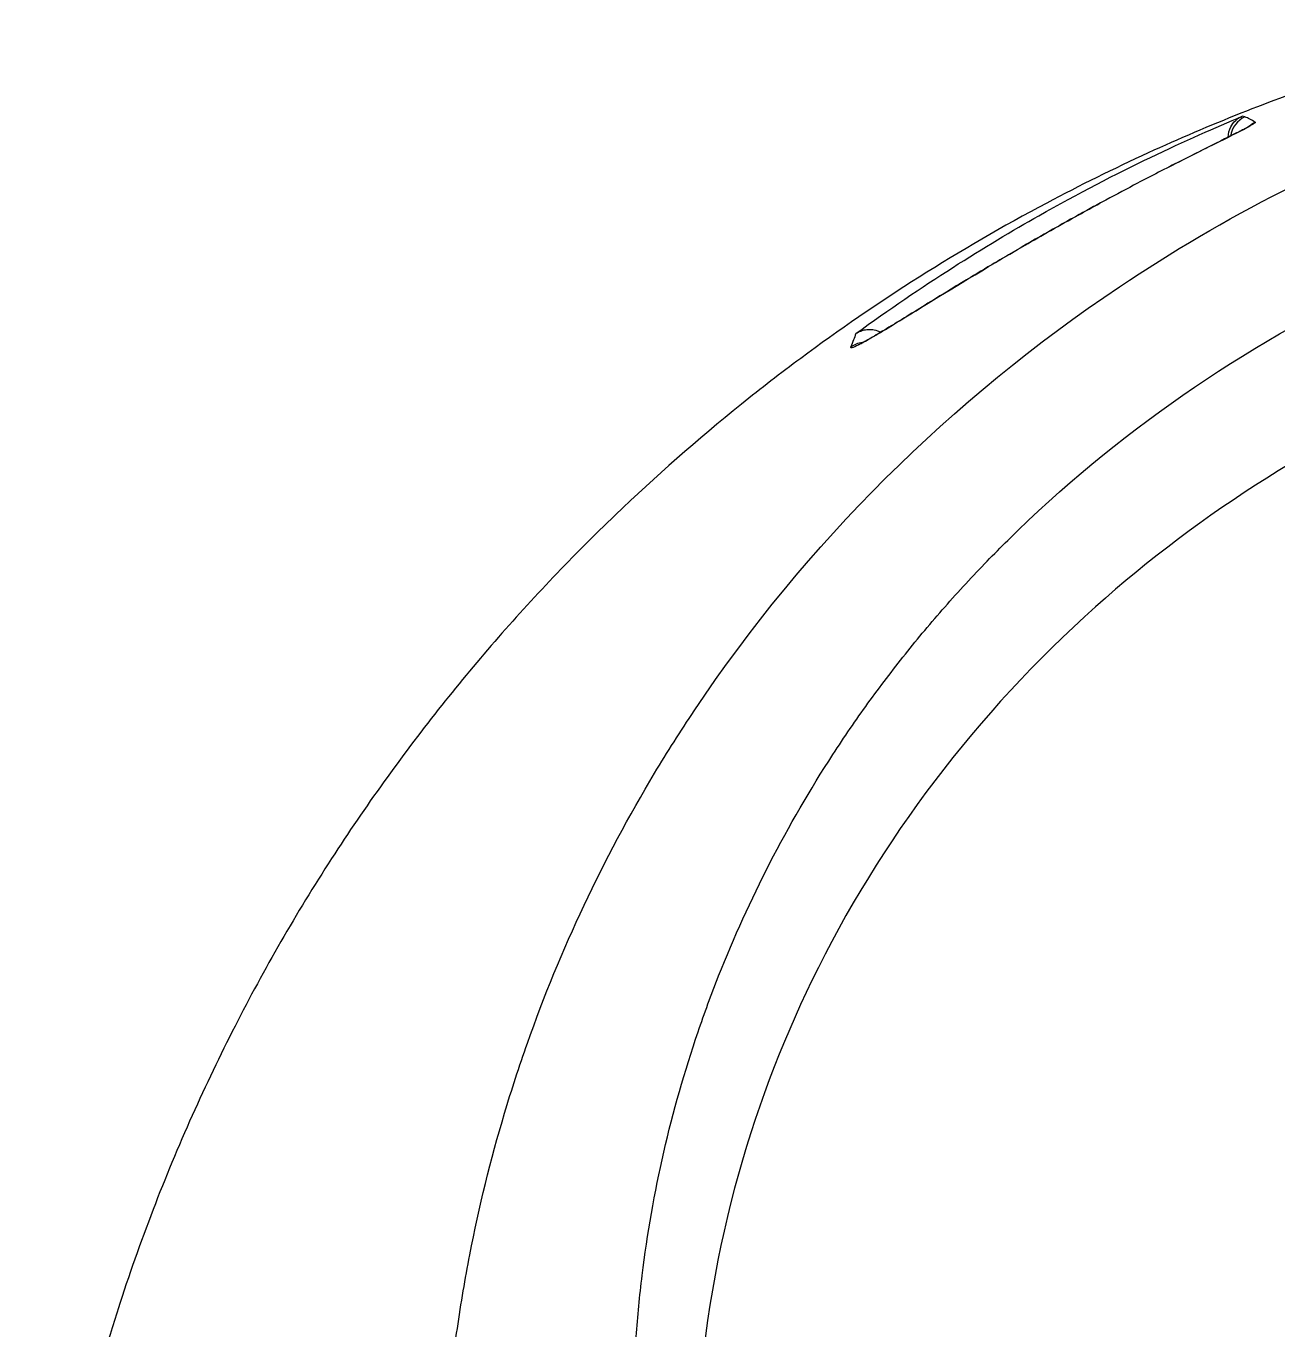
# Model space of a CAD drawing. Header units: millimetres. Extents: x 0 to 4378, y 0 to 2376.
# Drawn here: x 2173.96 to 2200.25, y 1711.99 to 1739.36 of the extents above; entities that cross this region are included whole.
import ezdxf

# ---------------------------------------------------------------- set-up
doc = ezdxf.new("R2010")
doc.units = ezdxf.units.MM
doc.header["$LTSCALE"] = 0.2

# ---------------------------------------------------------------- blocks, each defined once
blk = doc.blocks.new('Blk$A3R2-0W24J')
for p, q in [((-14.969, 1135.029), (-14.968, 1135.029)), ((-15.47, 1134.768), (-15.47, 1134.768)), ((-15.424, 1134.791), (-15.424, 1134.791)), ((-22.77, 1130.672), (-22.77, 1130.672)), ((-23.139, 1130.457), (-23.139, 1130.457))]:
    blk.add_line(p, q)
for centre, major_axis, ratio, start_param, end_param in [((-49.577, -321.123), (34.325, 1456.338), 0.018195, 6.278206, 6.280244), ((-49.551, -313.614), (34.3, 1448.829), 0.018195, 6.269984, 6.278212), ((-12.969, 201.639), (-9.511, 929.999), 0.019127, 0.045985, 0.05207)]:
    blk.add_ellipse(centre, major_axis=major_axis, ratio=ratio, start_param=start_param, end_param=end_param)
for points, knots in [([(-21.096, 1079.811), (-21.606, 1080.345), (-22.075, 1080.863), (-23.055, 1081.996), (-23.555, 1082.595), (-24.482, 1083.778), (-25.478, 1085.09), (-27.121, 1087.751), (-27.505, 1088.411), (-27.974, 1089.3), (-28.096, 1089.54), (-28.338, 1090.025), (-28.467, 1090.29), (-28.767, 1090.917), (-28.942, 1091.297), (-29.161, 1091.798), (-29.216, 1091.927), (-29.471, 1092.529), (-29.667, 1093.022), (-30.148, 1094.311), (-30.417, 1095.117), (-31.697, 1099.499), (-32.384, 1103.944), (-31.734, 1109.235), (-31.699, 1109.492), (-31.621, 1110.022), (-31.58, 1110.287), (-31.493, 1110.799), (-31.447, 1111.052), (-31.204, 1112.309), (-30.96, 1113.3), (-30.52, 1114.772), (-30.36, 1115.262), (-29.493, 1117.713), (-28.6, 1119.613), (-27.25, 1121.861), (-26.972, 1122.298), (-24.332, 1126.244), (-21.296, 1129.257), (-15.555, 1133.101), (-13.178, 1134.314), (-9.428, 1135.706), (-8.152, 1136.094), (-5.573, 1136.718), (-4.248, 1136.957), (-2.92, 1137.102)], [0, 0, 0, 0, 0.224226, 0.224226, 0.438481, 0.438481, 0.643813, 0.643813, 0.718212, 0.718212, 0.74576, 0.74576, 0.776284, 0.776284, 0.820204, 0.820204, 0.834927, 0.834927, 0.896521, 0.896521, 0.995652, 0.995652, 1.428405, 1.428405, 1.450296, 1.450296, 1.471663, 1.471663, 1.492327, 1.492327, 1.574835, 1.574835, 1.616316, 1.616316, 1.784634, 1.784634, 1.826029, 1.826029, 2.164003, 2.164003, 2.373598, 2.373598, 2.479923, 2.479923, 2.586935, 2.586935, 2.586935, 2.586935]), ([(-13.344, 1135.957), (-13.972, 1135.743), (-14.591, 1135.514), (-15.862, 1135.009), (-16.512, 1134.731), (-17.875, 1134.106), (-18.586, 1133.755), (-21.129, 1132.406), (-22.852, 1131.31), (-24.871, 1129.812), (-25.284, 1129.493), (-26.621, 1128.419), (-27.503, 1127.642), (-29.237, 1125.981), (-30.08, 1125.094), (-31.281, 1123.712), (-31.678, 1123.234), (-32.456, 1122.251), (-32.838, 1121.744), (-33.585, 1120.702), (-33.951, 1120.166), (-35.045, 1118.473), (-35.721, 1117.297), (-36.646, 1115.488), (-36.945, 1114.862), (-37.521, 1113.577), (-37.795, 1112.917), (-38.316, 1111.562), (-38.561, 1110.868), (-38.9, 1109.814), (-39.01, 1109.457), (-39.332, 1108.354), (-39.527, 1107.605), (-40.075, 1105.225), (-40.345, 1103.583), (-40.553, 1101.535), (-40.588, 1101.133), (-40.654, 1100.194), (-40.682, 1099.656), (-40.709, 1098.764), (-40.715, 1098.438), (-40.717, 1098.004), (-40.717, 1097.941), (-40.717, 1097.802), (-40.717, 1097.73), (-40.717, 1097.405), (-40.717, 1097.21), (-40.717, 1096.858), (-40.717, 1096.761), (-40.717, 1096.476), (-40.717, 1096.329), (-40.717, 1096.02), (-40.717, 1095.868), (-40.716, 1095.615), (-40.715, 1095.514), (-40.713, 1095.324), (-40.711, 1095.243), (-40.707, 1095.046), (-40.705, 1094.94), (-40.699, 1094.741), (-40.697, 1094.652), (-40.65, 1093.296), (-40.547, 1092.031), (-40.278, 1089.963), (-40.148, 1089.158), (-39.845, 1087.589), (-39.674, 1086.823), (-39.385, 1085.693), (-39.286, 1085.325), (-38.971, 1084.224), (-38.739, 1083.493), (-37.531, 1080.032), (-36.265, 1077.362), (-34.585, 1074.664), (-34.498, 1074.527), (-34.324, 1074.254), (-34.236, 1074.119), (-34.058, 1073.848), (-33.968, 1073.713), (-33.806, 1073.473), (-33.733, 1073.366), (-33.284, 1072.714), (-32.888, 1072.173), (-32.365, 1071.489), (-32.247, 1071.338), (-32.027, 1071.058), (-31.924, 1070.928), (-31.714, 1070.668), (-31.608, 1070.538), (-31.365, 1070.243), (-31.226, 1070.078), (-30.953, 1069.758), (-30.819, 1069.603), (-30.529, 1069.275), (-30.374, 1069.102), (-30.144, 1068.852), (-30.071, 1068.774), (-29.895, 1068.584), (-29.789, 1068.472), (-29.559, 1068.231), (-29.434, 1068.101), (-29.125, 1067.786), (-28.94, 1067.601), (-28.554, 1067.221), (-28.352, 1067.027), (-27.734, 1066.443), (-27.309, 1066.058), (-26.77, 1065.59), (-26.666, 1065.501), (-26.397, 1065.273), (-26.232, 1065.134), (-25.883, 1064.848), (-25.702, 1064.702), (-25.323, 1064.402), (-25.125, 1064.248), (-24.725, 1063.943), (-24.524, 1063.792), (-24.125, 1063.499), (-23.928, 1063.357), (-23.339, 1062.941), (-22.942, 1062.671), (-22.157, 1062.157), (-21.77, 1061.913), (-21.006, 1061.449), (-20.63, 1061.229), (-19.538, 1060.613), (-18.807, 1060.229), (-17.397, 1059.543), (-16.722, 1059.236), (-15.431, 1058.692), (-14.818, 1058.451), (-13.649, 1058.025), (-13.098, 1057.836), (-12.294, 1057.581), (-12.048, 1057.506), (-11.336, 1057.294), (-10.868, 1057.164), (-9.567, 1056.828), (-8.728, 1056.638), (-6.6, 1056.228), (-5.304, 1056.041), (-3.336, 1055.854), (-2.678, 1055.807), (-1.689, 1055.761), (-1.357, 1055.749), (-0.693, 1055.734), (-0.366, 1055.73), (-0.035, 1055.73)], [-18.66245, -18.66245, -18.66245, -18.66245, -18.308332, -18.308332, -17.924512, -17.924512, -17.485993, -17.485993, -16.316696, -16.316696, -16.006668, -16.006668, -15.296307, -15.296307, -14.534305, -14.534305, -14.139555, -14.139555, -13.730091, -13.730091, -13.30546, -13.30546, -12.401825, -12.401825, -11.929878, -11.929878, -11.437802, -11.437802, -10.9252, -10.9252, -10.663362, -10.663362, -10.117833, -10.117833, -8.934625, -8.934625, -8.645977, -8.645977, -8.260408, -8.260408, -8.006475, -8.006475, -7.961161, -7.961161, -7.91407, -7.91407, -7.778509, -7.778509, -7.724161, -7.724161, -7.666804, -7.666804, -7.602838, -7.602838, -7.565627, -7.565627, -7.532521, -7.532521, -7.488032, -7.488032, -7.450837, -7.450837, -6.924212, -6.924212, -6.587553, -6.587553, -6.265466, -6.265466, -6.109966, -6.109966, -5.79866, -5.79866, -4.627003, -4.627003, -4.564096, -4.564096, -4.501625, -4.501625, -4.439084, -4.439084, -4.389917, -4.389917, -4.135415, -4.135415, -4.06302, -4.06302, -4.00074, -4.00074, -3.938004, -3.938004, -3.858125, -3.858125, -3.782258, -3.782258, -3.697501, -3.697501, -3.658476, -3.658476, -3.601749, -3.601749, -3.53559, -3.53559, -3.439968, -3.439968, -3.337887, -3.337887, -3.131131, -3.131131, -3.082568, -3.082568, -3.005474, -3.005474, -2.922888, -2.922888, -2.834293, -2.834293, -2.74619, -2.74619, -2.661641, -2.661641, -2.496608, -2.496608, -2.34096, -2.34096, -2.194458, -2.194458, -1.921626, -1.921626, -1.681164, -1.681164, -1.470918, -1.470918, -1.287493, -1.287493, -1.207074, -1.207074, -1.056347, -1.056347, -0.792008, -0.792008, -0.395398, -0.395398, -0.197631, -0.197631, -0.099394, -0.099394, 0, 0, 0, 0]), ([(-23.288, 1130.646), (-21.906, 1131.655), (-20.541, 1132.502), (-17.791, 1134.056), (-16.281, 1134.747), (-15.174, 1135.207)], [0.000003, 0.000003, 0.000003, 0.000003, 0.596138, 0.596138, 1.498187, 1.498187, 1.498187, 1.498187]), ([(-15.47, 1134.769), (-15.469, 1134.845), (-15.45, 1134.919), (-15.389, 1135.036), (-15.354, 1135.081), (-15.293, 1135.137), (-15.271, 1135.154), (-15.224, 1135.184), (-15.2, 1135.196), (-15.174, 1135.207)], [0.0033969, 0.0033969, 0.0033969, 0.0033969, 0.049407, 0.049407, 0.0845377, 0.0845377, 0.1006426, 0.1006426, 0.1144911, 0.1144911, 0.1144911, 0.1144911]), ([(-14.906, 1135.081), (-14.902, 1135.078), (-14.907, 1135.071), (-14.92, 1135.061), (-14.933, 1135.051), (-14.949, 1135.041), (-14.984, 1135.02), (-15.018, 1135), (-15.064, 1134.975), (-15.12, 1134.946), (-15.151, 1134.93), (-15.183, 1134.913), (-15.219, 1134.895), (-15.248, 1134.88), (-15.281, 1134.863), (-15.321, 1134.843), (-15.499, 1134.753), (-15.727, 1134.641), (-16.044, 1134.482), (-16.175, 1134.417), (-16.319, 1134.345), (-16.47, 1134.268), (-16.785, 1134.109), (-17.086, 1133.954), (-17.377, 1133.801), (-17.587, 1133.691), (-17.825, 1133.565), (-18.038, 1133.45), (-18.078, 1133.429), (-18.117, 1133.408), (-18.151, 1133.389), (-18.247, 1133.337), (-18.344, 1133.285), (-18.44, 1133.232), (-18.494, 1133.203), (-18.547, 1133.173), (-18.601, 1133.143), (-18.752, 1133.06), (-18.932, 1132.959), (-19.057, 1132.889), (-19.306, 1132.749), (-19.552, 1132.608), (-19.795, 1132.467), (-19.918, 1132.396), (-20.05, 1132.318), (-20.176, 1132.244), (-20.298, 1132.173), (-20.414, 1132.104), (-20.515, 1132.044), (-20.922, 1131.802), (-21.311, 1131.566), (-21.653, 1131.356), (-21.984, 1131.153), (-22.262, 1130.981), (-22.52, 1130.823), (-22.529, 1130.818), (-22.537, 1130.813), (-22.546, 1130.807), (-22.679, 1130.727), (-22.797, 1130.655), (-22.9, 1130.595), (-23.003, 1130.534), (-23.083, 1130.487), (-23.165, 1130.443), (-23.169, 1130.441), (-23.172, 1130.439), (-23.176, 1130.437), (-23.252, 1130.396), (-23.305, 1130.37), (-23.346, 1130.355), (-23.348, 1130.355), (-23.35, 1130.354), (-23.352, 1130.353), (-23.389, 1130.341), (-23.402, 1130.344), (-23.393, 1130.368)], [0, 0, 0, 0, 0.03125, 0.03125, 0.03125, 0.0625, 0.0625, 0.0625, 0.09375, 0.09375, 0.09375, 0.110985, 0.110985, 0.110985, 0.125, 0.125, 0.125, 0.1875, 0.1875, 0.1875, 0.213151, 0.213151, 0.213151, 0.266654, 0.266654, 0.266654, 0.305187, 0.305187, 0.305187, 0.3125, 0.3125, 0.3125, 0.332554, 0.332554, 0.332554, 0.34375, 0.34375, 0.34375, 0.375, 0.375, 0.375, 0.4375, 0.4375, 0.4375, 0.469225, 0.469225, 0.469225, 0.5, 0.5, 0.5, 0.625, 0.625, 0.625, 0.746043, 0.746043, 0.746043, 0.75, 0.75, 0.75, 0.8125, 0.8125, 0.8125, 0.875, 0.875, 0.875, 0.877935, 0.877935, 0.877935, 0.9375, 0.9375, 0.9375, 0.940676, 0.940676, 0.940676, 1, 1, 1, 1]), ([(-16.715, 1134.144), (-16.504, 1134.252), (-16.305, 1134.352), (-15.944, 1134.533), (-15.78, 1134.614), (-15.47, 1134.769), (-15.335, 1134.836), (-15.108, 1134.952), (-15.024, 1135.001), (-15.015, 1135.006), (-15.014, 1135.007), (-15.014, 1135.007)], [1.3414706, 1.3414706, 1.3414706, 1.3414706, 1.4182498, 1.4182498, 1.4999534, 1.4999534, 1.6007694, 1.6007694, 1.7266116, 1.7266116, 1.732378, 1.732378, 1.732378, 1.732378]), ([(-20.562, 1089.644), (-21.148, 1090.25), (-21.706, 1090.887), (-22.753, 1092.201), (-23.245, 1092.882), (-24.619, 1094.986), (-25.4, 1096.47), (-26.454, 1099.034), (-26.81, 1100.084), (-27.173, 1101.439), (-27.245, 1101.728), (-27.344, 1102.156), (-27.377, 1102.303), (-27.558, 1103.156), (-27.677, 1103.868), (-27.814, 1104.955), (-27.855, 1105.344), (-27.919, 1106.155), (-27.942, 1106.571), (-27.968, 1107.416), (-27.971, 1107.848), (-27.954, 1108.716), (-27.934, 1109.152), (-27.872, 1110.015), (-27.83, 1110.445), (-27.564, 1112.618), (-27.169, 1114.327), (-26.47, 1116.379), (-26.326, 1116.771), (-25.853, 1117.967), (-25.493, 1118.76), (-24.691, 1120.312), (-24.25, 1121.073), (-23.534, 1122.174), (-23.289, 1122.532), (-22.782, 1123.234), (-22.52, 1123.578), (-21.984, 1124.25), (-21.706, 1124.583), (-21.132, 1125.235), (-20.83, 1125.562), (-20.39, 1126.015), (-20.247, 1126.16), (-17.837, 1128.539), (-15.176, 1130.383), (-11.882, 1131.922), (-11.513, 1132.085), (-10.487, 1132.512), (-9.823, 1132.761), (-8.146, 1133.32), (-7.119, 1133.601), (-5.556, 1133.937), (-5.032, 1134.035), (-3.979, 1134.201), (-3.451, 1134.27), (-2.919, 1134.324)], [0.00002, 0.00002, 0.00002, 0.00002, 0.259158, 0.259158, 0.518708, 0.518708, 1.038075, 1.038075, 1.384705, 1.384705, 1.477831, 1.477831, 1.526561, 1.526561, 1.759973, 1.759973, 1.890971, 1.890971, 2.029156, 2.029156, 2.171186, 2.171186, 2.316283, 2.316283, 2.460898, 2.460898, 3.049329, 3.049329, 3.189055, 3.189055, 3.478614, 3.478614, 3.769885, 3.769885, 3.913253, 3.913253, 4.056001, 4.056001, 4.19686, 4.19686, 4.341119, 4.341119, 4.411312, 4.411312, 5.498875, 5.498875, 5.634552, 5.634552, 5.872375, 5.872375, 6.229939, 6.229939, 6.408513, 6.408513, 6.587137, 6.587137, 6.587137, 6.587137]), ([(-23.232, 1130.415), (-23.232, 1130.415), (-23.232, 1130.416), (-23.225, 1130.419), (-23.206, 1130.427), (-23.115, 1130.473), (-23.005, 1130.535), (-22.624, 1130.759), (-22.285, 1130.968), (-21.318, 1131.562), (-20.603, 1132), (-19.39, 1132.702), (-19.01, 1132.918), (-18.464, 1133.219), (-18.317, 1133.3), (-18.167, 1133.381)], [0.148854, 0.148854, 0.148854, 0.148854, 0.158823, 0.158823, 0.211334, 0.211334, 0.352668, 0.352668, 0.617318, 0.617318, 0.978953, 0.978953, 1.123731, 1.123731, 1.175264, 1.175264, 1.175264, 1.175264]), ([(0.023, 1131.903), (-1.115, 1131.903), (-2.262, 1131.816), (-4.52, 1131.515), (-5.674, 1131.289), (-8.113, 1130.653), (-9.391, 1130.222), (-13.438, 1128.525), (-16.02, 1126.905), (-20.755, 1122.676), (-22.778, 1120.016), (-25.5, 1114.41), (-26.454, 1111.239), (-26.692, 1106.046), (-26.612, 1104.457), (-26.017, 1100.517), (-25.31, 1098.209), (-22.906, 1093.136), (-21.296, 1091.139), (-20.233, 1089.948)], [-3.557548, -3.557548, -3.557548, -3.557548, -3.349945, -3.349945, -3.131371, -3.131371, -2.88131, -2.88131, -2.314192, -2.314192, -1.681115, -1.681115, -1.111984, -1.111984, -0.864569, -0.864569, -0.492008, -0.492008, -0.000015, -0.000015, -0.000015, -0.000015]), ([(-23.288, 1130.646), (-23.274, 1130.656), (-23.258, 1130.666), (-23.225, 1130.684), (-23.207, 1130.692), (-23.156, 1130.712), (-23.122, 1130.722), (-23.047, 1130.734), (-23.008, 1130.736), (-22.925, 1130.731), (-22.878, 1130.721), (-22.812, 1130.695), (-22.791, 1130.685), (-22.771, 1130.673)], [0.00000015, 0.00000015, 0.00000015, 0.00000015, 0.00611289, 0.00611289, 0.01218263, 0.01218263, 0.02278958, 0.02278958, 0.03513431, 0.03513431, 0.05083858, 0.05083858, 0.05822063, 0.05822063, 0.05822063, 0.05822063])]:
    blk.add_open_spline(points, degree=3, knots=knots)
for points in [[(-15.12, 1135.194), (-15.273, 1135.131), (-15.398, 1134.96), (-15.424, 1134.792)], [(-15.042, 1134.987), (-15.001, 1135.027), (-14.955, 1135.06), (-14.906, 1135.081)], [(-15.418, 1134.824), (-15.419, 1134.824), (-15.419, 1134.823), (-15.42, 1134.823)], [(-15.414, 1134.851), (-15.413, 1134.852), (-15.412, 1134.852), (-15.41, 1134.853)], [(-23.149, 1130.456), (-23.244, 1130.446), (-23.332, 1130.412), (-23.393, 1130.368)]]:
    blk.add_open_spline(points, degree=3)

msp = doc.modelspace()

# ---------------------------------------------------------------- block references
msp.add_blockref('Blk$A3R2-0W24J', (2214.674, 602.257))

doc.saveas('drawing.dxf')
